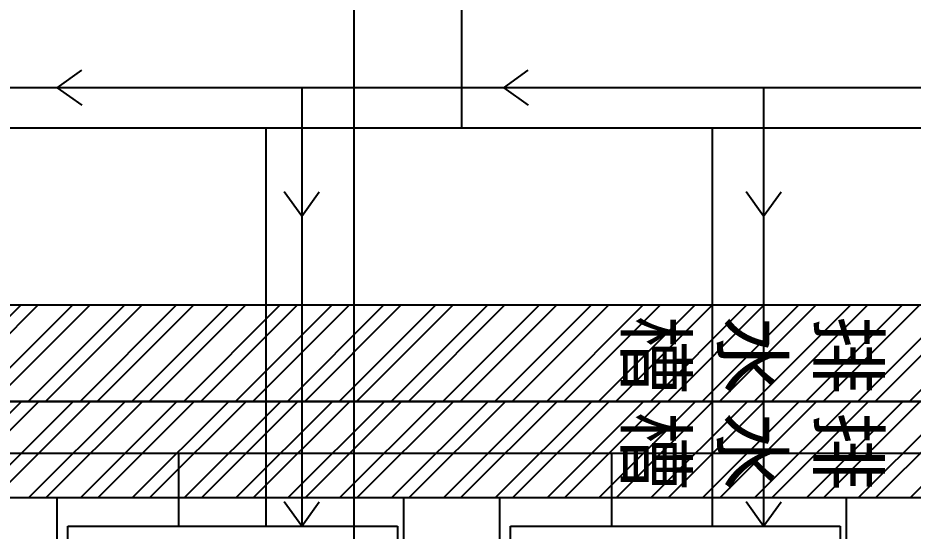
# Model space of a CAD drawing. Header units: millimetres. Extents: x 8553 to 64453, y 11523 to 72084.
# Drawn here: x 43195 to 47846, y 26949 to 29616 of the extents above; entities that cross this region are included whole.
import ezdxf

# ---------------------------------------------------------------- set-up
doc = ezdxf.new("R2010")
doc.units = ezdxf.units.MM
for name, color, linetype in [('font_blue', 142, 'Continuous'), ('green', 122, 'Continuous'), ('grey', 254, 'Continuous'), ('tube_Ele', 50, 'Continuous'), ('tube_steam', 140, 'Continuous'), ('tube_useless_steam', 154, 'Continuous'), ('wall', 250, 'Continuous'), ('water_box', 240, 'Continuous')]:
    doc.layers.add(name, color=color, linetype=linetype)
doc.styles.get("Standard").update_dxf_attribs({"font": 'arial.ttf', "height": 150})

msp = doc.modelspace()

# ---------------------------------------------------------------- hatches: boundary and pattern name
at = {"layer": 'font_blue'}
h = msp.add_hatch(dxfattribs=at)
h.set_pattern_fill('ANSI32', color=9, scale=20)
h.paths.add_polyline_path([(49509.167, 27622.963), (49509.167, 28122.963), (38799.167, 28122.963), (38799.167, 27622.963)])
h.paths.add_polyline_path([(41396.193, 28165.361), (41396.193, 27579.607), (43077.478, 27579.607), (43077.478, 28165.361)], flags=9)
h.paths.add_polyline_path([(46070.314, 28165.361), (46070.314, 27579.607), (47751.599, 27579.607), (47751.599, 28165.361)], flags=9)
edge = h.paths.add_edge_path(flags=16)
edge.add_arc((48779.167, 27872.963), 200, 0, 360)
h = msp.add_hatch(dxfattribs=at)
h.set_pattern_fill('ANSI32', color=9, scale=20)
h.set_pattern_definition([(45, (3775.47, -500), (-134.70384, 134.70384), []), (45, (3865.27, -500), (-134.70384, 134.70384), [])])
h.paths.add_polyline_path([(49509.167, 27122.963), (49509.167, 27622.963), (38799.167, 27622.963), (38799.167, 27122.963)])
h.paths.add_polyline_path([(41396.193, 27665.361), (41396.193, 27079.607), (43077.478, 27079.607), (43077.478, 27665.361)], flags=9)
h.paths.add_polyline_path([(46070.314, 27665.361), (46070.314, 27079.607), (47751.599, 27079.607), (47751.599, 27665.361)], flags=9)

# ---------------------------------------------------------------- linework, layer by layer
at = {"layer": 'green'}
for points in [[(49509.167, 27622.963), (49509.167, 28122.963), (38799.167, 28122.963), (38799.167, 27622.963)], [(49509.167, 27122.963), (49509.167, 27622.963), (38799.167, 27622.963), (38799.167, 27122.963)], [(43399.167, 27122.963), (45199.167, 27122.963), (45199.167, 25022.963), (43399.167, 25022.963)], [(45699.167, 27122.963), (47499.167, 27122.963), (47499.167, 25022.963), (45699.167, 25022.963)]]:
    msp.add_lwpolyline(points, close=True, dxfattribs=at)
at = {"layer": 'grey'}
for p, q in [((43454.889, 25297.537), (43454.889, 26973.537)), ((43454.889, 26973.537), (45168.063, 26973.537)), ((45168.063, 26973.537), (45168.063, 25297.537)), ((45754.889, 25297.537), (45754.889, 26973.537)), ((45754.889, 26973.537), (47468.063, 26973.537)), ((47468.063, 26973.537), (47468.063, 25297.537))]:
    msp.add_line(p, q, dxfattribs=at)
at = {"layer": 'tube_Ele'}
for p, q in [((45499.562, 32669.809), (45499.562, 29042.328)), ((56974.653, 29042.328), (39816.796, 29042.328)), ((44484.135, 29042.328), (44484.135, 26973.537)), ((46802.557, 29042.328), (46802.557, 26973.537))]:
    msp.add_line(p, q, dxfattribs=at)
at = {"layer": 'tube_steam'}
msp.add_line((44941.375, 32669.809), (44941.375, 24209.886), dxfattribs=at)
at = {"layer": 'tube_useless_steam', "color": 240}
for p, q in [((44030, 27352.963), (44030, 26973.537)), ((46280, 27352.963), (46280, 26973.537))]:
    msp.add_line(p, q, dxfattribs=at)
at = {"layer": 'wall'}
msp.add_line((50330.747, 28122.963), (23453.433, 28122.963), dxfattribs=at)
at = {"layer": 'water_box'}
for p, q in [((43400, 29252.998), (43526.659, 29344.093)), ((45720, 29252.998), (45846.659, 29344.093)), ((61368.216, 29252.998), (40228.272, 29252.998)), ((43400, 29252.998), (43526.659, 29161.903)), ((44670, 29252.998), (44670, 26973.537)), ((45720, 29252.998), (45846.659, 29161.903)), ((47070, 29252.998), (47070, 26973.537)), ((44670, 28585.865), (44578.905, 28712.524)), ((44670, 28585.865), (44761.095, 28712.524)), ((47070, 28585.865), (46978.905, 28712.524)), ((47070, 28585.865), (47161.095, 28712.524)), ((44670, 26973.537), (44578.905, 27100.196)), ((44670, 26973.537), (44761.095, 27100.196)), ((47070, 26973.537), (46978.905, 27100.196)), ((47070, 26973.537), (47161.095, 27100.196))]:
    msp.add_line(p, q, dxfattribs=at)
at = {"layer": 'water_box', "color": 240}
msp.add_line((39360, 27352.963), (58580, 27352.963), dxfattribs=at)

# ---------------------------------------------------------------- texts
at = {"layer": 'font_blue', "char_height": 300, "attachment_point": 1, "rotation": 270}
for insert in [(47659.839, 28068.573), (47659.839, 27568.573)]:
    msp.add_mtext_dynamic_manual_height_columns('排水槽', width=575.86581, gutter_width=500, heights=[0], dxfattribs=dict(at, insert=insert))

doc.saveas('drawing.dxf')
